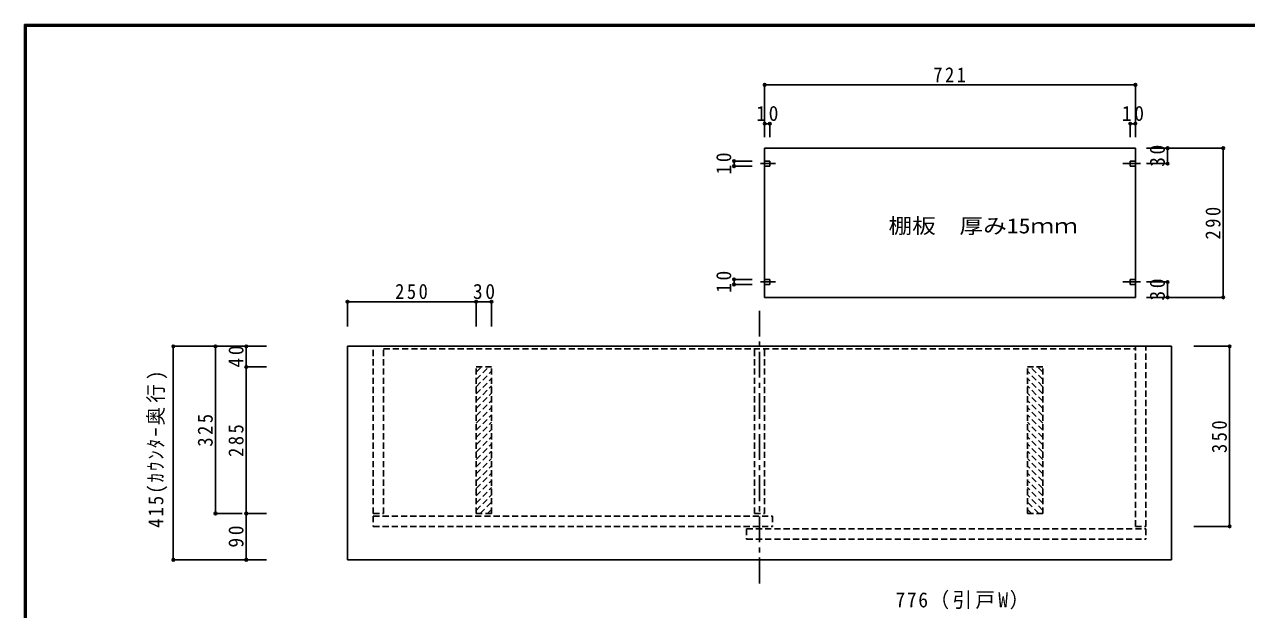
# Model space of a CAD drawing. Units: millimetres at full size, sheet at 1:10. Extents: x -1947 to 1953, y -1436 to 1392.
# Drawn here: x -1947 to 430, y 254 to 1392 of the extents above; entities that cross this region are included whole.
import ezdxf
from ezdxf.enums import TextEntityAlignment as Align

# ---------------------------------------------------------------- set-up
doc = ezdxf.new("R2010")
doc.units = ezdxf.units.MM
doc.header["$LTSCALE"] = 10
doc.header["$PDMODE"] = 32
doc.header["$PDSIZE"] = 5
doc.linetypes.add('CHAIN1', pattern=[8, 5, -1, 1, -1])
doc.linetypes.add('DASHED1', pattern=[1.8, 1.2, -0.6])
doc.layers.add('4-4', color=3, linetype='Continuous')
doc.layers.add('F-1', color=6, linetype='Continuous')
doc.styles.add('ＭＳ ゴシック', font='')
doc.styles.get('ＭＳ ゴシック').set_extended_font_data('MS Gothic')

msp = doc.modelspace()

# ---------------------------------------------------------------- linework, layer by layer
at = {"layer": '4-4', "color": 7}
for p, q in [((-507.33, 1274.21), (-507.33, 1172.77)), ((213.67, 1274.21), (213.67, 1172.77)), ((-497.33, 1198.73), (-497.33, 1172.77)), ((203.67, 1198.73), (203.67, 1172.77)), ((-507.33, 861.11), (-507.33, 1151.11)), ((-507.33, 1151.11), (213.67, 1151.11)), ((213.67, 861.11), (213.67, 1151.11)), ((384.5, 1151.11), (235.42, 1151.11)), ((-566.84, 1126.11), (-531.76, 1126.11)), ((276.31, 1121.11), (235.42, 1121.11)), ((-566.84, 1116.11), (-531.76, 1116.11)), ((-566.84, 896.11), (-531.76, 896.11)), ((-566.84, 886.11), (-531.76, 886.11)), ((276.31, 891.11), (235.42, 891.11)), ((-507.33, 861.11), (213.67, 861.11)), ((384.5, 861.11), (235.42, 861.11)), ((-1318.33, 852.65), (-1318.33, 804.52)), ((-1068.33, 852.65), (-1068.33, 804.52)), ((-1038.33, 852.65), (-1038.33, 804.52)), ((-1657.24, 766), (-1476.24, 766)), ((-1318.33, 351), (-1318.33, 766)), ((-1318.33, 766), (283.67, 766)), ((283.67, 351), (283.67, 766)), ((396.91, 766), (327.43, 766)), ((-1515.31, 726), (-1476.24, 726)), ((-1575.15, 441), (-1523.14, 441)), ((-1515.31, 441), (-1476.24, 441)), ((396.91, 416), (327.43, 416)), ((-1657.24, 351), (-1476.24, 351)), ((-1318.33, 351), (283.67, 351))]:
    msp.add_line(p, q, dxfattribs=at)
at = {"layer": '4-4', "color": 4}
for p, q in [((-507.33, 1274.21), (213.67, 1274.21)), ((-507.33, 1198.73), (-497.33, 1198.73)), ((203.67, 1198.73), (213.67, 1198.73)), ((276.31, 1121.11), (276.31, 1151.11)), ((384.5, 861.11), (384.5, 1151.11)), ((-566.84, 1116.11), (-566.84, 1126.11)), ((-566.84, 886.11), (-566.84, 896.11)), ((276.31, 861.11), (276.31, 891.11)), ((-1318.33, 852.65), (-1068.33, 852.65)), ((-1068.33, 852.65), (-1038.33, 852.65)), ((-1657.24, 351), (-1657.24, 766)), ((-1575.15, 441), (-1575.15, 766)), ((-1515.31, 766), (-1515.31, 441)), ((396.91, 766), (396.91, 416)), ((-1515.31, 351), (-1515.31, 441))]:
    msp.add_line(p, q, dxfattribs=at)
at = {"layer": '4-4', "color": 7, "linetype": 'CHAIN1'}
for p, q in [((-515.42, 1121.11), (-486.22, 1121.11)), ((189.34, 1121.11), (223.53, 1121.11)), ((-515.42, 891.11), (-486.22, 891.11)), ((189.34, 891.11), (223.53, 891.11))]:
    msp.add_line(p, q, dxfattribs=at)
at = {"layer": '4-4', "color": 7, "linetype": 'DASHED1'}
for p, q in [((-507.33, 1126.11), (-497.33, 1126.11)), ((203.67, 1126.11), (213.67, 1126.11)), ((203.67, 1116.11), (203.67, 1126.11)), ((203.67, 1116.11), (213.67, 1116.11)), ((-507.33, 896.11), (-497.33, 896.11)), ((-507.33, 886.11), (-497.33, 886.11)), ((-497.33, 886.11), (-497.33, 896.11)), ((203.67, 896.11), (213.67, 896.11)), ((203.67, 886.11), (203.67, 896.11)), ((203.67, 886.11), (213.67, 886.11)), ((-1268.33, 441), (-1268.33, 766)), ((-1248.33, 441), (-1248.33, 766)), ((-1248.33, 761), (213.67, 761)), ((-527.33, 441), (-527.33, 766)), ((213.67, 416), (213.67, 766)), ((233.67, 416), (233.67, 766)), ((-1068.33, 441), (-1068.33, 726)), ((-1068.33, 726), (-1038.33, 726)), ((-1068.33, 715.87), (-1058.2, 726)), ((-1068.33, 701.73), (-1044.06, 726)), ((-1068.33, 687.59), (-1038.33, 717.59)), ((-1038.33, 441), (-1038.33, 726)), ((33.67, 687.59), (3.67, 717.59)), ((33.67, 701.73), (9.41, 726)), ((33.67, 715.87), (23.55, 726)), ((33.67, 441), (33.67, 726)), ((-1068.33, 673.45), (-1038.33, 703.45)), ((-1068.33, 659.3), (-1038.33, 689.3)), ((33.67, 673.45), (3.67, 703.45)), ((33.67, 659.3), (3.67, 689.3)), ((-1068.33, 645.16), (-1038.33, 675.16)), ((33.67, 645.16), (3.67, 675.16)), ((-1068.33, 631.02), (-1038.33, 661.02)), ((-1068.33, 616.88), (-1038.33, 646.88)), ((33.67, 631.02), (3.67, 661.02)), ((33.67, 616.88), (3.67, 646.88)), ((-1068.33, 602.74), (-1038.33, 632.74)), ((-1068.33, 588.59), (-1038.33, 618.59)), ((33.67, 602.74), (3.67, 632.74)), ((33.67, 588.59), (3.67, 618.59)), ((-1068.33, 574.45), (-1038.33, 604.45)), ((33.67, 574.45), (3.67, 604.45)), ((-1068.33, 560.31), (-1038.33, 590.31)), ((-1068.33, 546.17), (-1038.33, 576.17)), ((33.67, 560.31), (3.67, 590.31)), ((33.67, 546.17), (3.67, 576.17)), ((-1068.33, 532.03), (-1038.33, 562.03)), ((-1068.33, 517.88), (-1038.33, 547.88)), ((33.67, 532.03), (3.67, 562.03)), ((33.67, 517.88), (3.67, 547.88)), ((-1068.33, 503.74), (-1038.33, 533.74)), ((33.67, 503.74), (3.67, 533.74)), ((-1068.33, 489.6), (-1038.33, 519.6)), ((-1068.33, 475.46), (-1038.33, 505.46)), ((33.67, 489.6), (3.67, 519.6)), ((33.67, 475.46), (3.67, 505.46)), ((-1068.33, 461.31), (-1038.33, 491.31)), ((-1068.33, 447.17), (-1038.33, 477.17)), ((33.67, 461.31), (3.67, 491.31)), ((33.67, 447.17), (3.67, 477.17)), ((-1060.36, 441), (-1038.33, 463.03)), ((25.71, 441), (3.67, 463.03)), ((-1268.33, 441), (-1248.33, 441)), ((-1268.33, 436), (-492.33, 436)), ((-1068.33, 441), (-1038.33, 441)), ((-1046.22, 441), (-1038.33, 448.89)), ((-492.33, 436), (-492.33, 416)), ((11.56, 441), (3.67, 448.89)), ((33.67, 441), (3.67, 441)), ((-542.33, 411), (-542.33, 391)), ((-542.33, 411), (233.67, 411)), ((213.67, 416), (233.67, 416)), ((233.67, 411), (233.67, 391)), ((-542.33, 391), (233.67, 391))]:
    msp.add_line(p, q, dxfattribs=at)
at = {"layer": '4-4', "linetype": 'CHAIN1'}
msp.add_line((-517.33, 305.26), (-517.33, 844.92), dxfattribs=at)
at = {"layer": '4-4', "color": 7, "linetype": 'DASHED1'}
for points in [[(-507.33, 1116.11), (-497.33, 1116.11), (-497.33, 1126.11)], [(-527.33, 441), (-507.33, 441), (-507.33, 766)], [(3.67, 441), (3.67, 726), (33.67, 726)], [(-1268.33, 436), (-1268.33, 416), (-492.33, 416)]]:
    msp.add_lwpolyline(points, dxfattribs=at)
at = {"layer": '4-4', "color": 4}
for p in [(-507.33, 1274.21), (213.67, 1274.21), (-507.33, 1198.73), (-497.33, 1198.73), (203.67, 1198.73), (213.67, 1198.73), (276.31, 1151.11), (384.5, 1151.11), (-566.84, 1126.11), (-566.84, 1116.11), (276.31, 1121.11), (-566.84, 896.11), (-566.84, 886.11), (276.31, 891.11), (276.31, 861.11), (384.5, 861.11), (-1318.33, 852.65), (-1068.33, 852.65), (-1038.33, 852.65), (-1657.24, 766), (-1575.15, 766), (-1515.31, 766), (396.91, 766), (-1515.31, 726), (-1575.15, 441), (-1515.31, 441), (396.91, 416), (-1657.24, 351), (-1515.31, 351)]:
    msp.add_point(p, dxfattribs=at)
at = {"layer": 'F-1'}
for p, q in [((-1946.69, 1391.67), (-1946.69, -1401.67)), ((-1946.69, 1391.67), (1953.31, 1391.67)), ((-1946.69, 1390), (1953.31, 1390)), ((-1946.69, 1388.33), (1953.31, 1388.33)), ((-1945.03, 1391.67), (-1945.03, -1401.67)), ((-1943.36, 1391.67), (-1943.36, -1401.67))]:
    msp.add_line(p, q, dxfattribs=at)

# ---------------------------------------------------------------- texts
at = {"layer": '4-4', "color": 7, "style": 'ＭＳ ゴシック', "width": 1.15}
msp.add_text('棚板\u3000厚み15ｍｍ', height=29.33, dxfattribs=at).set_placement((-266.38, 976.74), align=Align.BOTTOM_LEFT)
at = {"layer": '4-4', "color": 7, "char_height": 29.33, "attachment_point": 7, "style": 'ＭＳ ゴシック'}
for s, insert in [('\\T1.27;\\W0.9;721', (-179.33, 1279.21)), ('\\T1.27;\\W0.95;10', (-523.58, 1203.73)), ('\\T1.27;\\W0.95;10', (187.42, 1203.73)), ('\\T1.27;\\W0.9;250', (-1225.83, 857.65)), ('\\T1.27;\\W0.95;30', (-1074.58, 857.65)), ('\\T1.17;\\W0.95;776（引戸W）', (-252.89, 254.74))]:
    msp.add_mtext(s, dxfattribs=dict(at, insert=insert))
at = {"layer": '4-4', "color": 7, "char_height": 29.33, "attachment_point": 7, "rotation": 90, "style": 'ＭＳ ゴシック'}
for s, insert in [('\\T1.27;\\W0.95;10', (-571.84, 1099.86)), ('\\T1.27;\\W0.95;30', (271.31, 1114.86)), ('\\T1.27;\\W0.9;290', (379.5, 973.61)), ('\\T1.27;\\W0.95;10', (-571.84, 869.86)), ('\\T1.27;\\W0.95;30', (271.31, 854.86)), ('\\T1.27;\\W0.95;40', (-1520.31, 724.75)), ('\\T1.23;\\W0.9;415(ｶｳﾝﾀｰ奥行)', (-1668.82, 413.18)), ('\\T1.27;\\W0.9;325', (-1580.15, 571)), ('\\T1.27;\\W0.9;350', (391.91, 558.5)), ('\\T1.27;\\W0.9;285', (-1520.31, 551)), ('\\T1.27;\\W0.95;90', (-1520.31, 374.75))]:
    msp.add_mtext(s, dxfattribs=dict(at, insert=insert))

doc.saveas('drawing.dxf')
